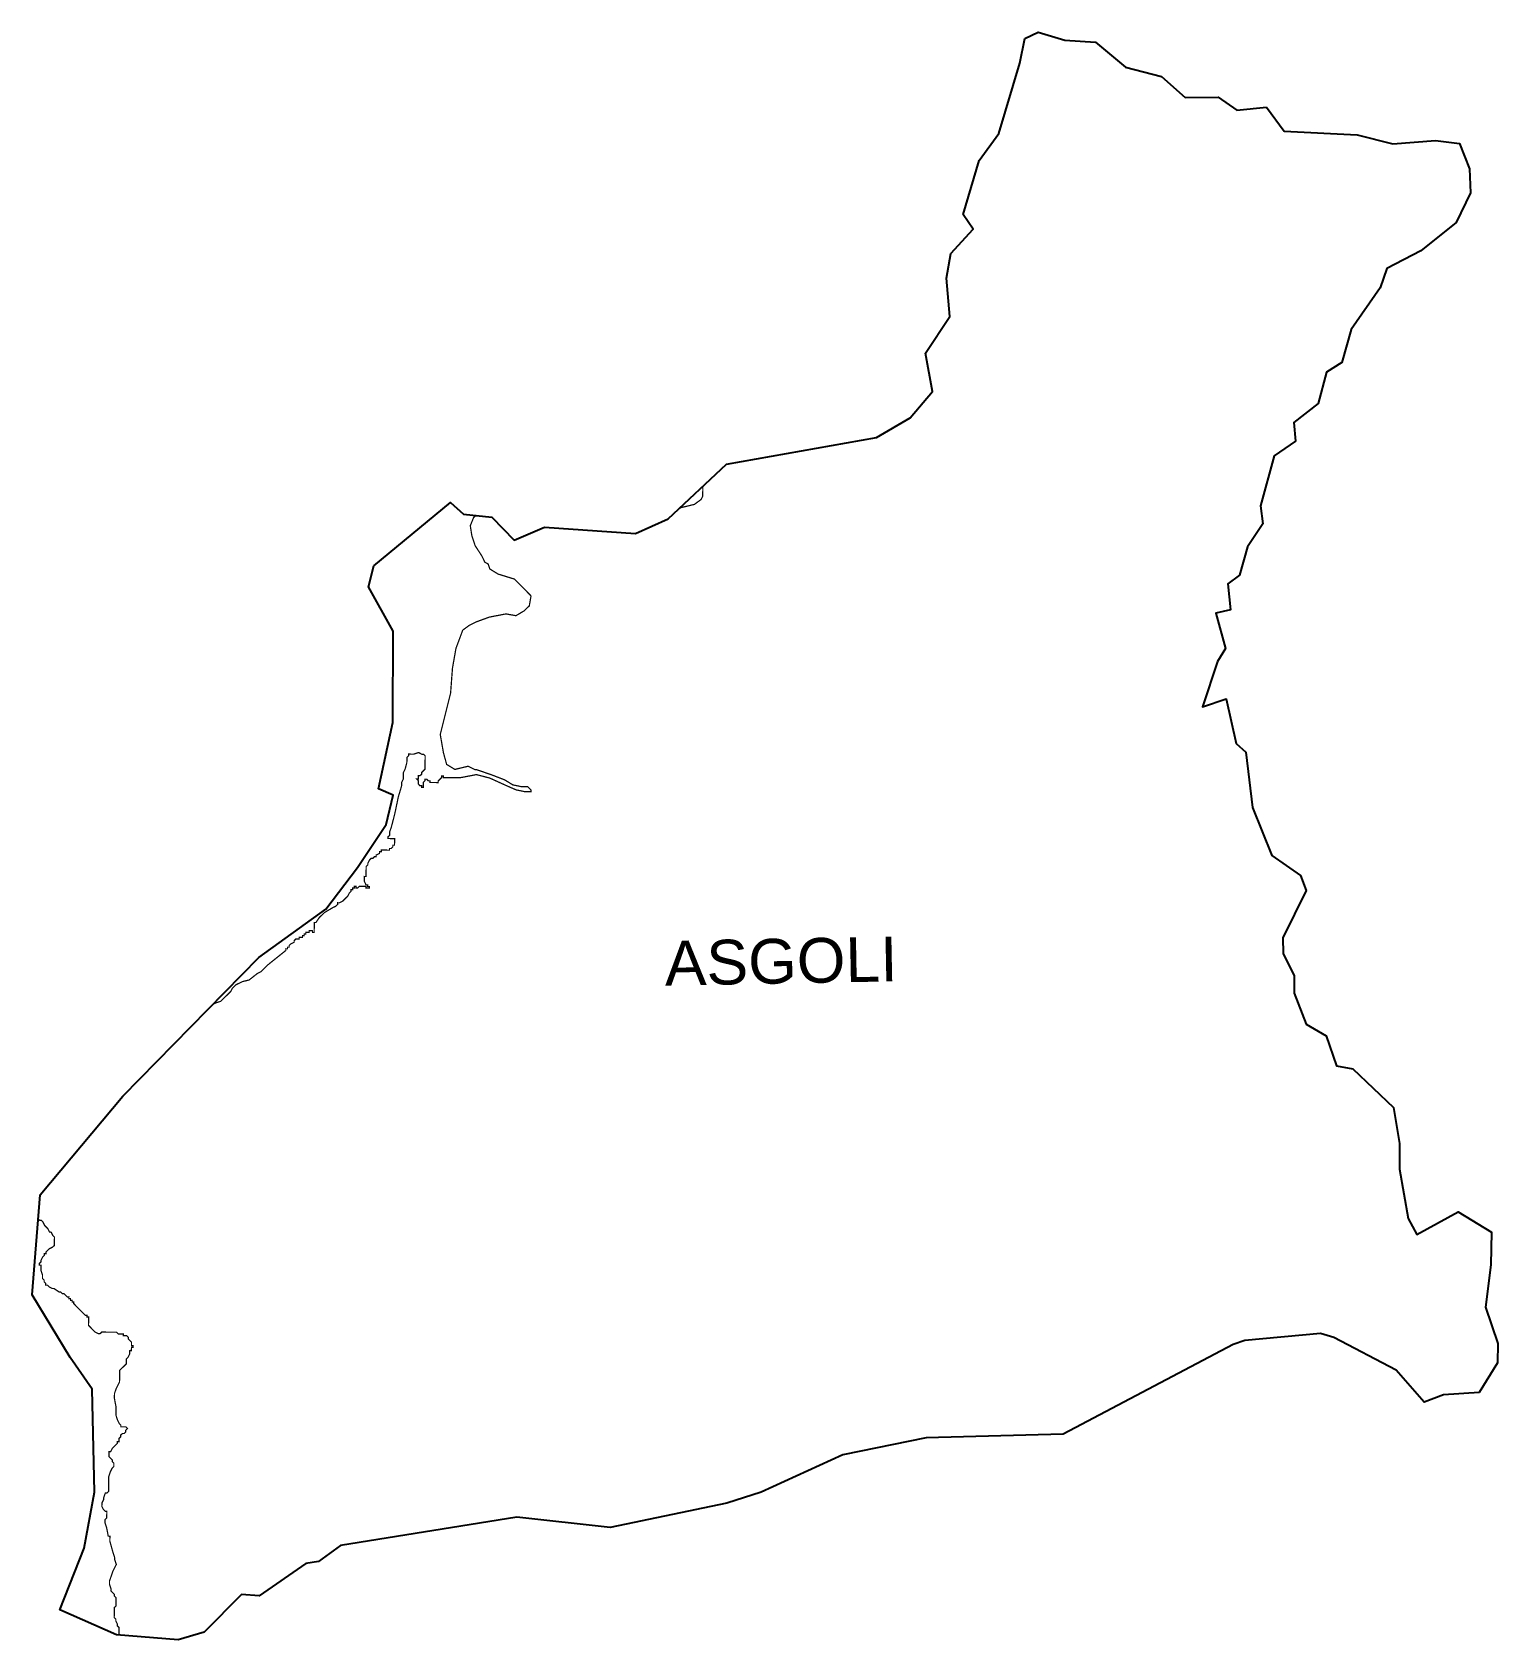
# Model space of a CAD drawing. Header units: metres. Extents: x 307199 to 310758, y 1929784 to 1933687.
import ezdxf

# ---------------------------------------------------------------- set-up
doc = ezdxf.new("R2010")
doc.units = ezdxf.units.M
for name, color, linetype in [('HAZARDS LINE', 1, 'Continuous'), ('village', 3, 'Continuous'), ('VILLAGE NAME', 250, 'Continuous')]:
    doc.layers.add(name, color=color, linetype=linetype)
doc.styles.get("Standard").update_dxf_attribs({"font": 'simplex.shx'})

msp = doc.modelspace()

# ---------------------------------------------------------------- linework, layer by layer
at = {"layer": 'HAZARDS LINE', "lineweight": 18}
for points in [[(308768.2, 1932529.1, 3.02, 3.02, 0), (308774.9, 1932533, 3.02, 3.02, 0), (308807.2, 1932540.8, 3.02, 3.02, 0), (308823.4, 1932552.7, 3.02, 3.02, 0), (308827.5, 1932560.8, 3.02, 3.02, 0), (308827.7, 1932580.9, 3.02, 3.02, 0), (308825.3, 1932582.5, 3.02, 3.02, 0)], [(307638.3, 1931327.2, 3.02, 3.02, 0), (307644.8, 1931330.3, 3.02, 3.02, 0), (307656.9, 1931334.2, 3.02, 3.02, 0), (307660.9, 1931338.2, 3.02, 3.02, 0), (307665, 1931342.2, 3.02, 3.02, 0), (307681.3, 1931358.2, 3.02, 3.02, 0), (307685.4, 1931366.2, 3.02, 3.02, 0), (307693.5, 1931374.2, 3.02, 3.02, 0), (307709.7, 1931382.1, 3.02, 3.02, 0), (307725.8, 1931386, 3.02, 3.02, 0), (307746.1, 1931401.9, 3.02, 3.02, 0), (307754.2, 1931405.9, 3.02, 3.02, 0), (307770.4, 1931421.9, 3.02, 3.02, 0), (307815, 1931457.7, 3.02, 3.02, 0), (307815.1, 1931461.8, 3.02, 3.02, 0), (307819.1, 1931461.7, 3.02, 3.02, 0), (307819.1, 1931465.8, 3.02, 3.02, 0), (307823.2, 1931465.7, 3.02, 3.02, 0), (307823.2, 1931469.7, 3.02, 3.02, 0), (307827.3, 1931473.7, 3.02, 3.02, 0), (307835.3, 1931477.7, 3.02, 3.02, 0), (307835.4, 1931481.7, 3.02, 3.02, 0), (307839.4, 1931485.7, 3.02, 3.02, 0), (307847.5, 1931485.7, 3.02, 3.02, 0), (307847.5, 1931489.7, 3.02, 3.02, 0), (307855.6, 1931489.6, 3.02, 3.02, 0), (307855.6, 1931493.6, 3.02, 3.02, 0), (307859.6, 1931493.6, 3.02, 3.02, 0), (307859.7, 1931497.6, 3.02, 3.02, 0), (307863.7, 1931497.6, 3.02, 3.02, 0), (307863.7, 1931501.6, 3.02, 3.02, 0), (307871.8, 1931501.6, 3.02, 3.02, 0), (307871.8, 1931505.6, 3.02, 3.02, 0), (307879.9, 1931505.5, 3.02, 3.02, 0), (307879.9, 1931501.5, 3.02, 3.02, 0), (307883.9, 1931501.4, 3.02, 3.02, 0), (307884.1, 1931525.6, 3.02, 3.02, 0), (307888.1, 1931525.6, 3.02, 3.02, 0), (307896.3, 1931537.6, 3.02, 3.02, 0), (307908.5, 1931549.6, 3.02, 3.02, 0), (307928.7, 1931561.5, 3.02, 3.02, 0), (307936.8, 1931565.4, 3.02, 3.02, 0), (307940.9, 1931569.4, 3.02, 3.02, 0), (307940.9, 1931573.5, 3.02, 3.02, 0), (307944.9, 1931573.4, 3.02, 3.02, 0), (307953, 1931577.4, 3.02, 3.02, 0), (307957.1, 1931581.4, 3.02, 3.02, 0), (307961.1, 1931585.4, 3.02, 3.02, 0), (307965.2, 1931589.4, 3.02, 3.02, 0), (307969.3, 1931597.4, 3.02, 3.02, 0), (307973.4, 1931601.4, 3.02, 3.02, 0), (307973.4, 1931605.4, 3.02, 3.02, 0), (307977.4, 1931605.4, 3.02, 3.02, 0), (307977.5, 1931609.4, 3.02, 3.02, 0), (307981.5, 1931609.4, 3.02, 3.02, 0), (307981.5, 1931613.4, 3.02, 3.02, 0), (307985.5, 1931613.4, 3.02, 3.02, 0), (307985.5, 1931609.3, 3.02, 3.02, 0), (307989.5, 1931609.3, 3.02, 3.02, 0), (307993.6, 1931613.3, 3.02, 3.02, 0), (308009.7, 1931613.2, 3.02, 3.02, 0), (308009.7, 1931609.1, 3.02, 3.02, 0), (308017.7, 1931609.1, 3.02, 3.02, 0), (308017.8, 1931613.1, 3.02, 3.02, 0), (308013.7, 1931613.1, 3.02, 3.02, 0), (308013.8, 1931617.1, 3.02, 3.02, 0), (308009.7, 1931617.2, 3.02, 3.02, 0), (308005.8, 1931625.3, 3.02, 3.02, 0), (308005.9, 1931637.4, 3.02, 3.02, 0), (308009.9, 1931637.3, 3.02, 3.02, 0), (308010.1, 1931661.5, 3.02, 3.02, 0), (308014.2, 1931665.5, 3.02, 3.02, 0), (308014.2, 1931669.5, 3.02, 3.02, 0), (308018.3, 1931677.5, 3.02, 3.02, 0), (308022.4, 1931681.5, 3.02, 3.02, 0), (308026.4, 1931681.5, 3.02, 3.02, 0), (308030.5, 1931685.5, 3.02, 3.02, 0), (308034.5, 1931685.4, 3.02, 3.02, 0), (308034.5, 1931689.5, 3.02, 3.02, 0), (308042.6, 1931693.4, 3.02, 3.02, 0), (308042.7, 1931697.5, 3.02, 3.02, 0), (308046.7, 1931697.4, 3.02, 3.02, 0), (308046.7, 1931701.5, 3.02, 3.02, 0), (308066.9, 1931701.3, 3.02, 3.02, 0), (308066.9, 1931705.3, 3.02, 3.02, 0), (308070.9, 1931705.3, 3.02, 3.02, 0), (308075, 1931709.3, 3.02, 3.02, 0), (308075, 1931713.3, 3.02, 3.02, 0), (308079, 1931713.3, 3.02, 3.02, 0), (308079.2, 1931729.4, 3.02, 3.02, 0), (308063.1, 1931729.5, 3.02, 3.02, 0), (308063.1, 1931733.5, 3.02, 3.02, 0), (308067.2, 1931737.5, 3.02, 3.02, 0), (308067.2, 1931745.6, 3.02, 3.02, 0), (308071.4, 1931757.6, 3.02, 3.02, 0), (308079.7, 1931789.8, 3.02, 3.02, 0), (308088.1, 1931830, 3.02, 3.02, 0), (308096.4, 1931858.1, 3.02, 3.02, 0), (308096.5, 1931866.2, 3.02, 3.02, 0), (308100.6, 1931874.2, 3.02, 3.02, 0), (308100.7, 1931890.3, 3.02, 3.02, 0), (308104.8, 1931898.3, 3.02, 3.02, 0), (308109, 1931914.4, 3.02, 3.02, 0), (308109.1, 1931926.5, 3.02, 3.02, 0), (308113.2, 1931930.5, 3.02, 3.02, 0), (308113.2, 1931934.5, 3.02, 3.02, 0), (308125.3, 1931934.4, 3.02, 3.02, 0), (308137.4, 1931938.3, 3.02, 3.02, 0), (308145.4, 1931934.2, 3.02, 3.02, 0), (308149.4, 1931934.2, 3.02, 3.02, 0), (308153.4, 1931930.1, 3.02, 3.02, 0), (308153.1, 1931897.9, 3.02, 3.02, 0), (308149.1, 1931893.9, 3.02, 3.02, 0), (308145, 1931889.9, 3.02, 3.02, 0), (308145, 1931885.9, 3.02, 3.02, 0), (308140.9, 1931881.9, 3.02, 3.02, 0), (308136.9, 1931881.9, 3.02, 3.02, 0), (308136.8, 1931873.9, 3.02, 3.02, 0), (308132.8, 1931873.9, 3.02, 3.02, 0), (308136.8, 1931869.9, 3.02, 3.02, 0), (308136.7, 1931861.8, 3.02, 3.02, 0), (308140.7, 1931857.7, 3.02, 3.02, 0), (308144.7, 1931857.7, 3.02, 3.02, 0), (308144.7, 1931853.7, 3.02, 3.02, 0), (308148.7, 1931853.6, 3.02, 3.02, 0), (308148.8, 1931865.7, 3.02, 3.02, 0), (308152.9, 1931869.7, 3.02, 3.02, 0), (308152.9, 1931873.7, 3.02, 3.02, 0), (308157, 1931873.7, 3.02, 3.02, 0), (308161, 1931869.6, 3.02, 3.02, 0), (308165, 1931869.6, 3.02, 3.02, 0), (308164.9, 1931865.6, 3.02, 3.02, 0), (308185.1, 1931865.4, 3.02, 3.02, 0), (308185.1, 1931869.4, 3.02, 3.02, 0), (308189.2, 1931873.4, 3.02, 3.02, 0), (308193.2, 1931877.4, 3.02, 3.02, 0), (308193.3, 1931881.5, 3.02, 3.02, 0), (308197.3, 1931881.4, 3.02, 3.02, 0), (308197.3, 1931877.4, 3.02, 3.02, 0), (308237.5, 1931877, 3.02, 3.02, 0), (308277.9, 1931884.7, 3.02, 3.02, 0), (308310, 1931876.4, 3.02, 3.02, 0), (308346.1, 1931860, 3.02, 3.02, 0), (308374.2, 1931847.7, 3.02, 3.02, 0), (308394.3, 1931843.5, 3.02, 3.02, 0), (308410.4, 1931843.3, 3.02, 3.02, 0), (308410.5, 1931847.3, 3.02, 3.02, 0), (308402.5, 1931855.5, 3.02, 3.02, 0), (308386.4, 1931855.6, 3.02, 3.02, 0), (308366.3, 1931859.8, 3.02, 3.02, 0), (308346.2, 1931872.1, 3.02, 3.02, 0), (308314.1, 1931884.4, 3.02, 3.02, 0), (308290, 1931892.7, 3.02, 3.02, 0), (308278, 1931896.8, 3.02, 3.02, 0), (308274, 1931896.9, 3.02, 3.02, 0), (308257.9, 1931905.1, 3.02, 3.02, 0), (308225.6, 1931897.3, 3.02, 3.02, 0), (308205.6, 1931909.5, 3.02, 3.02, 0), (308197.8, 1931937.8, 3.02, 3.02, 0), (308190.1, 1931982.2, 3.02, 3.02, 0), (308215.2, 1932082.7, 3.02, 3.02, 0), (308219.7, 1932143.1, 3.02, 3.02, 0), (308228.2, 1932191.3, 3.02, 3.02, 0), (308244.7, 1932235.5, 3.02, 3.02, 0), (308260.9, 1932247.4, 3.02, 3.02, 0), (308277.1, 1932255.4, 3.02, 3.02, 0), (308309.4, 1932267.2, 3.02, 3.02, 0), (308349.7, 1932274.9, 3.02, 3.02, 0), (308373.9, 1932270.6, 3.02, 3.02, 0), (308394.1, 1932282.5, 3.02, 3.02, 0), (308406.3, 1932294.5, 3.02, 3.02, 0), (308410.5, 1932318.6, 3.02, 3.02, 0), (308394.6, 1932334.9, 3.02, 3.02, 0), (308370.6, 1932359.3, 3.02, 3.02, 0), (308330.4, 1932371.7, 3.02, 3.02, 0), (308310.4, 1932384, 3.02, 3.02, 0), (308306.5, 1932396.1, 3.02, 3.02, 0), (308298.5, 1932400.2, 3.02, 3.02, 0), (308290.6, 1932416.4, 3.02, 3.02, 0), (308274.7, 1932440.7, 3.02, 3.02, 0), (308266.8, 1932464.9, 3.02, 3.02, 0), (308263, 1932489.1, 3.02, 3.02, 0), (308271.2, 1932509.2, 3.02, 3.02, 0), (308277.5, 1932514.1, 3.02, 3.02, 0)], [(307409.1, 1929796, 3.02, 3.02, 0), (307410, 1929797.6, 3.02, 3.02, 0), (307410, 1929805.6, 3.02, 3.02, 0), (307410.1, 1929809.7, 3.02, 3.02, 0), (307410.1, 1929813.7, 3.02, 3.02, 0), (307406.1, 1929817.7, 3.02, 3.02, 0), (307406.1, 1929821.8, 3.02, 3.02, 0), (307402.2, 1929829.9, 3.02, 3.02, 0), (307402.2, 1929833.9, 3.02, 3.02, 0), (307398.2, 1929838, 3.02, 3.02, 0), (307398.3, 1929842, 3.02, 3.02, 0), (307398.3, 1929846, 3.02, 3.02, 0), (307398.3, 1929850, 3.02, 3.02, 0), (307398.4, 1929854.1, 3.02, 3.02, 0), (307398.4, 1929858.1, 3.02, 3.02, 0), (307398.4, 1929862.1, 3.02, 3.02, 0), (307402.5, 1929866.1, 3.02, 3.02, 0), (307402.5, 1929870.1, 3.02, 3.02, 0), (307402.6, 1929878.2, 3.02, 3.02, 0), (307402.7, 1929886.3, 3.02, 3.02, 0), (307398.7, 1929890.3, 3.02, 3.02, 0), (307398.7, 1929894.3, 3.02, 3.02, 0), (307394.7, 1929898.4, 3.02, 3.02, 0), (307390.7, 1929902.5, 3.02, 3.02, 0), (307390.8, 1929906.5, 3.02, 3.02, 0), (307386.8, 1929918.6, 3.02, 3.02, 0), (307386.9, 1929926.7, 3.02, 3.02, 0), (307391, 1929938.7, 3.02, 3.02, 0), (307395.2, 1929950.8, 3.02, 3.02, 0), (307399.3, 1929958.8, 3.02, 3.02, 0), (307403.4, 1929966.8, 3.02, 3.02, 0), (307399.4, 1929978.9, 3.02, 3.02, 0), (307399.5, 1929983, 3.02, 3.02, 0), (307395.6, 1929995.1, 3.02, 3.02, 0), (307387.7, 1930023.3, 3.02, 3.02, 0), (307387.8, 1930035.4, 3.02, 3.02, 0), (307383.8, 1930035.5, 3.02, 3.02, 0), (307380, 1930055.6, 3.02, 3.02, 0), (307376, 1930067.8, 3.02, 3.02, 0), (307376.1, 1930075.8, 3.02, 3.02, 0), (307380.2, 1930079.8, 3.02, 3.02, 0), (307380.3, 1930095.9, 3.02, 3.02, 0), (307376.3, 1930096, 3.02, 3.02, 0), (307372.3, 1930100, 3.02, 3.02, 0), (307368.3, 1930108.1, 3.02, 3.02, 0), (307368.4, 1930116.2, 3.02, 3.02, 0), (307372.5, 1930124.2, 3.02, 3.02, 0), (307372.5, 1930128.2, 3.02, 3.02, 0), (307376.7, 1930140.3, 3.02, 3.02, 0), (307380.7, 1930140.2, 3.02, 3.02, 0), (307384.8, 1930144.2, 3.02, 3.02, 0), (307385.1, 1930180.5, 3.02, 3.02, 0), (307389.2, 1930192.5, 3.02, 3.02, 0), (307393.3, 1930200.5, 3.02, 3.02, 0), (307397.4, 1930204.5, 3.02, 3.02, 0), (307397.4, 1930212.6, 3.02, 3.02, 0), (307393.4, 1930216.7, 3.02, 3.02, 0), (307393.5, 1930220.7, 3.02, 3.02, 0), (307385.5, 1930228.8, 3.02, 3.02, 0), (307385.6, 1930240.9, 3.02, 3.02, 0), (307389.6, 1930240.9, 3.02, 3.02, 0), (307393.7, 1930248.9, 3.02, 3.02, 0), (307397.8, 1930252.9, 3.02, 3.02, 0), (307401.9, 1930256.9, 3.02, 3.02, 0), (307405.9, 1930260.9, 3.02, 3.02, 0), (307406, 1930264.9, 3.02, 3.02, 0), (307410, 1930264.9, 3.02, 3.02, 0), (307410, 1930272.9, 3.02, 3.02, 0), (307414.1, 1930276.9, 3.02, 3.02, 0), (307414.1, 1930280.9, 3.02, 3.02, 0), (307418.2, 1930284.9, 3.02, 3.02, 0), (307422.2, 1930284.9, 3.02, 3.02, 0), (307426.3, 1930288.9, 3.02, 3.02, 0), (307426.3, 1930292.9, 3.02, 3.02, 0), (307430.4, 1930296.9, 3.02, 3.02, 0), (307426.4, 1930301, 3.02, 3.02, 0), (307414.3, 1930301.1, 3.02, 3.02, 0), (307414.4, 1930305.1, 3.02, 3.02, 0), (307410.4, 1930309.2, 3.02, 3.02, 0), (307406.4, 1930317.3, 3.02, 3.02, 0), (307402.5, 1930329.4, 3.02, 3.02, 0), (307402.7, 1930349.5, 3.02, 3.02, 0), (307398.8, 1930369.7, 3.02, 3.02, 0), (307398.9, 1930381.8, 3.02, 3.02, 0), (307403, 1930393.8, 3.02, 3.02, 0), (307411.2, 1930409.9, 3.02, 3.02, 0), (307411.5, 1930438.1, 3.02, 3.02, 0), (307415.5, 1930442, 3.02, 3.02, 0), (307419.6, 1930446, 3.02, 3.02, 0), (307423.7, 1930450, 3.02, 3.02, 0), (307427.7, 1930454, 3.02, 3.02, 0), (307427.8, 1930466.1, 3.02, 3.02, 0), (307431.9, 1930470.1, 3.02, 3.02, 0), (307436, 1930478.1, 3.02, 3.02, 0), (307436.1, 1930486.2, 3.02, 3.02, 0), (307440.1, 1930486.1, 3.02, 3.02, 0), (307440.2, 1930494.2, 3.02, 3.02, 0), (307444.2, 1930494.2, 3.02, 3.02, 0), (307444.2, 1930498.2, 3.02, 3.02, 0), (307440.2, 1930498.2, 3.02, 3.02, 0), (307440.3, 1930506.3, 3.02, 3.02, 0), (307436.3, 1930510.3, 3.02, 3.02, 0), (307432.3, 1930514.4, 3.02, 3.02, 0), (307432.3, 1930518.4, 3.02, 3.02, 0), (307428.3, 1930522.5, 3.02, 3.02, 0), (307420.3, 1930522.6, 3.02, 3.02, 0), (307420.3, 1930526.6, 3.02, 3.02, 0), (307408.2, 1930526.7, 3.02, 3.02, 0), (307404.2, 1930530.8, 3.02, 3.02, 0), (307368, 1930531.1, 3.02, 3.02, 0), (307363.9, 1930527.1, 3.02, 3.02, 0), (307359.9, 1930527.1, 3.02, 3.02, 0), (307351.9, 1930531.2, 3.02, 3.02, 0), (307347.9, 1930535.3, 3.02, 3.02, 0), (307343.9, 1930539.3, 3.02, 3.02, 0), (307335.9, 1930547.5, 3.02, 3.02, 0), (307336.1, 1930567.6, 3.02, 3.02, 0), (307332.1, 1930567.6, 3.02, 3.02, 0), (307332.1, 1930571.7, 3.02, 3.02, 0), (307328.1, 1930571.7, 3.02, 3.02, 0), (307320.1, 1930579.8, 3.02, 3.02, 0), (307316.1, 1930583.9, 3.02, 3.02, 0), (307308.1, 1930592, 3.02, 3.02, 0), (307304.1, 1930596.1, 3.02, 3.02, 0), (307300.1, 1930600.2, 3.02, 3.02, 0), (307300.1, 1930604.2, 3.02, 3.02, 0), (307296.1, 1930604.2, 3.02, 3.02, 0), (307296.2, 1930608.2, 3.02, 3.02, 0), (307292.1, 1930608.3, 3.02, 3.02, 0), (307292.2, 1930612.3, 3.02, 3.02, 0), (307288.1, 1930612.3, 3.02, 3.02, 0), (307288.2, 1930616.4, 3.02, 3.02, 0), (307284.1, 1930616.4, 3.02, 3.02, 0), (307280.1, 1930620.5, 3.02, 3.02, 0), (307276.2, 1930624.5, 3.02, 3.02, 0), (307272.1, 1930624.6, 3.02, 3.02, 0), (307268.1, 1930628.6, 3.02, 3.02, 0), (307264.1, 1930628.7, 3.02, 3.02, 0), (307252.1, 1930636.8, 3.02, 3.02, 0), (307248.1, 1930636.9, 3.02, 3.02, 0), (307240.1, 1930641, 3.02, 3.02, 0), (307236.1, 1930645, 3.02, 3.02, 0), (307232, 1930645.1, 3.02, 3.02, 0), (307232.1, 1930649.1, 3.02, 3.02, 0), (307228.1, 1930653.1, 3.02, 3.02, 0), (307228.1, 1930657.2, 3.02, 3.02, 0), (307224.1, 1930661.2, 3.02, 3.02, 0), (307224.2, 1930669.3, 3.02, 3.02, 0), (307220.3, 1930681.4, 3.02, 3.02, 0), (307220.4, 1930693.5, 3.02, 3.02, 0), (307216.3, 1930693.5, 3.02, 3.02, 0), (307216.4, 1930697.6, 3.02, 3.02, 0), (307220.4, 1930701.5, 3.02, 3.02, 0), (307220.5, 1930705.6, 3.02, 3.02, 0), (307224.6, 1930713.6, 3.02, 3.02, 0), (307228.6, 1930717.6, 3.02, 3.02, 0), (307228.7, 1930721.6, 3.02, 3.02, 0), (307232.7, 1930721.6, 3.02, 3.02, 0), (307232.7, 1930725.6, 3.02, 3.02, 0), (307236.8, 1930729.6, 3.02, 3.02, 0), (307240.9, 1930733.6, 3.02, 3.02, 0), (307248.9, 1930737.6, 3.02, 3.02, 0), (307253, 1930741.5, 3.02, 3.02, 0), (307253.2, 1930761.7, 3.02, 3.02, 0), (307249.2, 1930765.8, 3.02, 3.02, 0), (307245.2, 1930773.8, 3.02, 3.02, 0), (307241.2, 1930773.9, 3.02, 3.02, 0), (307237.2, 1930782, 3.02, 3.02, 0), (307229.3, 1930790.1, 3.02, 3.02, 0), (307225.3, 1930798.2, 3.02, 3.02, 0), (307221.3, 1930802.2, 3.02, 3.02, 0), (307217.3, 1930802.3, 3.02, 3.02, 0), (307213.6, 1930806, 3.02, 3.02, 0)]]:
    msp.add_lwpolyline(points, format="xyseb", dxfattribs=at)
at = {"layer": 'village', "flags": 128}
msp.add_lwpolyline([(310124.7, 1933497.7), (310196.5, 1933505.1)], dxfattribs=at)
at = {"layer": 'village', "color": 3, "true_color": 0x00ff00}
for points in [[(310758.4, 1930503.6, 0), (310757.4, 1930456.7, 0), (310713.2, 1930384.1, 0), (310626.6, 1930379, 0), (310579.7, 1930360.7, 0), (310511.3, 1930439, 0), (310359.7, 1930518.2, 0), (310327.8, 1930527.4, 0), (310144.1, 1930510.3, 0), (310115.4, 1930501.3, 0), (309702.7, 1930283.6, 0), (309370.4, 1930274.5, 0), (309168, 1930232.9, 0), (308969.5, 1930142.3, 0), (308886, 1930115.8, 0), (308602.7, 1930056.7, 0), (308376.2, 1930081.5, 0), (307948.1, 1930013, 0), (307894.1, 1929973.9, 0), (307863.9, 1929969.5, 0), (307750.5, 1929890.6, 0), (307707.1, 1929894, 0), (307616.6, 1929802.8, 0), (307553.8, 1929783.8, 0), (307404, 1929796.4, 0), (307266.6, 1929856.4, 0), (307325.6, 1930006.4, 0), (307350.7, 1930142.8, 0), (307344.7, 1930392.6, 0), (307291.7, 1930469.1, 0), (307199, 1930621.4, 0), (307218.2, 1930864.2, 0), (307419.1, 1931104.2, 0), (307749.8, 1931440.6, 0), (307912.1, 1931557.7, 0), (307988.8, 1931659.4, 0), (308059.1, 1931763.2, 0), (308076, 1931834.6, 0), (308040, 1931850.5, 0), (308074.9, 1932011.3, 0), (308075.7, 1932232.7, 0), (308015.9, 1932340.6, 0), (308028.6, 1932391.3, 0), (308214.6, 1932545.5, 0), (308246.9, 1932517.5, 0), (308315.5, 1932510, 0), (308369.7, 1932454.1, 0), (308443.3, 1932485.2, 0), (308664.2, 1932470.3, 0), (308743.5, 1932506, 0), (308884.8, 1932638.1, 0), (309249.1, 1932703.1, 0), (309331.2, 1932751.2, 0), (309385.5, 1932815.3, 0), (309368.1, 1932907.7, 0), (309427.8, 1932997.4, 0), (309419.6, 1933090.2, 0), (309430.1, 1933150.1, 0), (309484.5, 1933209.3, 0), (309460.3, 1933244.7, 0), (309498.4, 1933376, 0), (309546.7, 1933441, 0), (309597.7, 1933612.1, 0), (309609.5, 1933672.1, 0), (309641.9, 1933687.5, 0), (309706.6, 1933667.7, 0), (309781.3, 1933663, 0), (309854.1, 1933602.5, 0), (309941.6, 1933580, 0), (309999.3, 1933528.6, 0), (310078.9, 1933529.3, 0), (310124.7, 1933497.7, 0)], [(310196.5, 1933505.1, 0), (310239.3, 1933447.1, 0), (310416.5, 1933437.9, 0), (310503.7, 1933416.3, 0), (310607.2, 1933424.8, 0), (310665.4, 1933416.9, 0), (310689.8, 1933356, 0), (310691.6, 1933297.5, 0), (310657, 1933225.1, 0), (310571.3, 1933156.1, 0), (310488.9, 1933113.5, 0), (310472.9, 1933066.6, 0), (310401.9, 1932965.8, 0), (310379.5, 1932885, 0), (310342.6, 1932862.1, 0), (310322.1, 1932785.8, 0), (310262.9, 1932740, 0), (310267.3, 1932694.5, 0), (310215.5, 1932658.6, 0), (310182.3, 1932537.4, 0), (310187.3, 1932493.4, 0), (310150.2, 1932437.5, 0), (310130.8, 1932369, 0), (310103, 1932347.9, 0), (310109.2, 1932284.6, 0), (310073.7, 1932276.9, 0), (310097.2, 1932191, 0), (310077.8, 1932159.2, 0), (310041, 1932049, 0), (310098.5, 1932068.6, 0), (310122.9, 1931960.5, 0), (310146.5, 1931939.2, 0), (310162.9, 1931804.7, 0), (310209.5, 1931688.6, 0), (310279, 1931639.8, 0), (310293.2, 1931603.2, 0), (310236, 1931488.6, 0), (310236.9, 1931450.6, 0), (310264, 1931395.8, 0), (310263.8, 1931354, 0), (310292.9, 1931278.8, 0), (310341.3, 1931250.8, 0), (310366.7, 1931177.5, 0), (310406, 1931170.2, 0), (310505, 1931076.7, 0), (310519.4, 1930989, 0), (310519.4, 1930926.5, 0), (310540.3, 1930807.2, 0), (310561.6, 1930767.7, 0), (310662, 1930822.7, 0), (310743, 1930774, 0), (310741.5, 1930694.5, 0), (310728.7, 1930591.9, 0), (310758.4, 1930503.6, 0)]]:
    msp.add_polyline3d(points, dxfattribs=at)

# ---------------------------------------------------------------- texts
at = {"layer": 'VILLAGE NAME', "insert": (308734, 1931480.8), "char_height": 108.748, "attachment_point": 1, "rotation": 1.1028}
msp.add_mtext_dynamic_manual_height_columns('{\\fArial|b0|i0|c0|p34;ASGOLI}', width=1571.314, gutter_width=543.7, heights=[0], dxfattribs=at)

doc.saveas('drawing.dxf')
